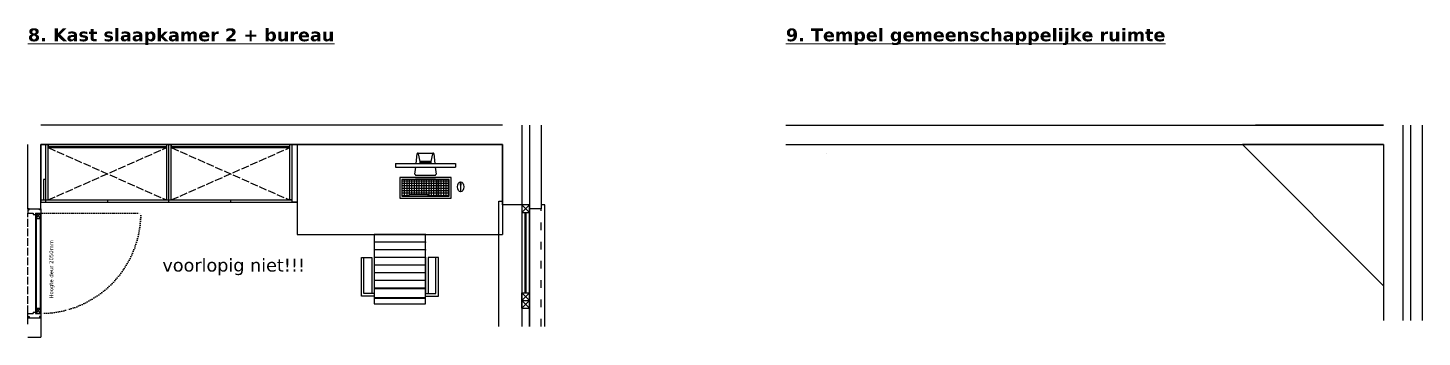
# Model space of a CAD drawing. Header units: millimetres. Extents: x -153917 to -31303, y -39726 to 31262.
# Drawn here: x -111778 to -100909, y -17496 to -15087 of the extents above; entities that cross this region are included whole.
import ezdxf

# ---------------------------------------------------------------- set-up
doc = ezdxf.new("R2010")
doc.units = ezdxf.units.MM
doc.header["$LTSCALE"] = 5
for name, pattern in [('ACAD_ISO02W100', [15, 12, -3]), ('ACAD_ISO03W100', [30, 12, -18]), ('ACAD_ISO07W100', [3, 0, -3])]:
    doc.linetypes.add(name, pattern=pattern)
for name, color, linetype in [('Deuren', 8, 'Continuous'), ('Meubel', 8, 'Continuous'), ('Meubels', 8, 'Continuous'), ('muren', 7, 'Continuous'), ('ramen', 8, 'Continuous'), ('Tekst', 7, 'Continuous')]:
    doc.layers.add(name, color=color, linetype=linetype)
doc.layers.add('Nummering schrijnwerkerij', color=80, linetype='Continuous', lineweight=0)
doc.layers.add('verre', color=4, linetype='Continuous', lineweight=0)
doc.layers.add('tegel', color=7, linetype='Continuous', lineweight=0, true_color=0xcbcac8)
doc.styles.add('Arial', font='txt.shx')
pattern_1 = [(0, (-20296.243, 29.459), (0, 19.05), []), (90, (-20296.243, 29.459), (-19.05, 1e-15), [])]

# ---------------------------------------------------------------- blocks, each defined once
blk = doc.blocks.new('bbureaustoel1')
at = {"layer": 'Meubels'}
for p, q in [((-500, 480), (-500, 180)), ((-400, 480), (-500, 480)), ((-400, 460), (-480, 460)), ((-480, 460), (-480, 180)), ((-420, 180), (-420, 460)), ((-400, 540), (-400, 0)), ((0, 540), (-400, 540)), ((-400, 500), (0, 500)), ((-400, 495), (0, 495)), ((-400, 180), (-400, 460)), ((0, 0), (0, 540)), ((0, 180), (0, 480)), ((0, 480), (100, 480)), ((0, 460), (80, 460)), ((20, 180), (20, 460)), ((80, 460), (80, 180)), ((100, 480), (100, 180)), ((-400, 425), (0, 425)), ((-400, 420), (0, 420)), ((-400, 360), (0, 360)), ((-400, 300), (0, 300)), ((-400, 240), (0, 240)), ((-500, 180), (-420, 180)), ((-400, 180), (0, 180)), ((-400, 120), (0, 120)), ((100, 180), (20, 180)), ((-400, 60), (0, 60)), ((-400, 0), (0, 0))]:
    blk.add_line(p, q, dxfattribs=at)
for p in [(-400, 480), (-400, 420), (-400, 360), (-400, 300), (-400, 240), (-400, 180), (-400, 120), (-400, 60), (-400, 0)]:
    blk.add_point(p, dxfattribs=at)
blk = doc.blocks.new('bureaustoel')
at = {"layer": 'Meubels'}
blk.add_blockref('bbureaustoel1', (200, -540), dxfattribs=at)
blk = doc.blocks.new('computer bovenaanzicht')
at = {"layer": 'Meubel'}
h = blk.add_hatch(dxfattribs=at)
h.set_pattern_fill('NET', color=256, scale=6, style=0)
h.set_pattern_definition(pattern_1)
h.paths.add_polyline_path([(21, 25), (21, 15), (85, 15), (85, 145), (-185, 145), (-185, 15), (-129, 15), (-129, 25)])
h = blk.add_hatch(dxfattribs=at)
h.set_pattern_fill('NET', color=256, scale=6, style=0)
h.set_pattern_definition(pattern_1)
h.paths.add_polyline_path([(185, 145), (90, 145), (90, 15), (185, 15)])
for p, q in [((-73, 270), (-65, 345)), ((-61, 350), (61, 350)), ((-56, 346), (-45, 285)), ((45, 285), (56, 346)), ((65, 345), (73, 270)), ((-235, 270), (235, 270)), ((-235, 270), (-235, 240)), ((-235, 240), (235, 240)), ((-82, 186), (-76, 240)), ((-45, 278), (45, 278)), ((76, 240), (82, 186)), ((235, 270), (235, 240)), ((185, 145), (-185, 145)), ((-185, 145), (-185, 15)), ((-77, 180), (77, 180)), ((-77, 160), (77, 160)), ((85, 15), (85, 145)), ((90, 15), (90, 145)), ((185, 15), (185, 145)), ((274, 116), (274, 128)), ((-185, 15), (185, 15)), ((274, 101), (274, 48))]:
    blk.add_line(p, q, dxfattribs=at)
for points in [[(-45, 270), (45, 270), (45, 285), (-45, 285)], [(-200, 0), (200, 0), (200, 160), (-200, 160)], [(271, 101), (278, 101), (278, 116), (271, 116)], [(272, 102), (277, 102), (277, 115), (272, 115)], [(-129, 15), (21, 15), (21, 25), (-129, 25)]]:
    blk.add_lwpolyline(points, close=True, dxfattribs=at)
for centre, start, end in [((-61, 345), 17.1027, 174.1226), ((61, 345), 5.8774, 162.8973), ((-77, 185), 174.1226, 270), ((77, 185), 270, 5.8774)]:
    blk.add_arc(centre, 5, start, end, dxfattribs=at)
blk.add_ellipse((274, 88), major_axis=(0, 40), ratio=0.625, dxfattribs=at)

msp = doc.modelspace()

# ---------------------------------------------------------------- linework, layer by layer
at = {"layer": 'Deuren'}
for p, q in [((-111777.775, -16495.61), (-111677.775, -16495.61)), ((-111777.775, -16495.61), (-111777.775, -16530.61)), ((-111677.775, -16495.61), (-111677.775, -16530.61)), ((-111777.775, -16530.61), (-111737.775, -16530.61)), ((-111737.775, -16530.61), (-111737.775, -16540.61)), ((-111737.775, -16540.61), (-111717.775, -16540.61)), ((-111717.775, -16530.61), (-111717.775, -17310.61)), ((-111717.775, -16530.61), (-111677.775, -16530.61)), ((-111712.775, -16530.61), (-111712.775, -17310.61)), ((-111712.775, -16530.61), (-111682.775, -16570.61)), ((-111712.775, -16570.61), (-111682.775, -16530.61)), ((-111712.775, -16570.61), (-111682.775, -16570.61)), ((-111682.775, -16530.61), (-111682.775, -17310.61)), ((-111677.775, -16530.61), (-111677.775, -17310.61)), ((-111712.775, -17270.61), (-111682.775, -17270.61)), ((-111712.775, -17270.61), (-111682.775, -17310.61)), ((-111712.775, -17310.61), (-111682.775, -17270.61)), ((-111777.775, -17310.61), (-111737.775, -17310.61)), ((-111777.775, -17345.61), (-111777.775, -17310.61)), ((-111777.775, -17345.61), (-111677.775, -17345.61)), ((-111737.775, -17300.61), (-111717.775, -17300.61)), ((-111737.775, -17300.61), (-111737.775, -17310.61)), ((-111717.775, -17310.61), (-111677.775, -17310.61)), ((-111677.775, -17310.61), (-111677.775, -17345.61))]:
    msp.add_line(p, q, dxfattribs=at)
at = {"layer": 'Deuren', "linetype": 'ACAD_ISO02W100'}
msp.add_line((-111777.775, -17310.61), (-111777.775, -16530.61), dxfattribs=at)
at = {"layer": 'Deuren', "linetype": 'ACAD_ISO07W100'}
msp.add_line((-111677.775, -16530.61), (-110897.775, -16530.61), dxfattribs=at)
at = {"layer": 'Deuren'}
for points in [[(-111777.775, -16495.61), (-111777.775, -16505.61), (-111767.775, -16505.61), (-111767.775, -16495.61)], [(-111677.775, -16495.61), (-111677.775, -16505.61), (-111687.775, -16505.61), (-111687.775, -16495.61)], [(-111777.775, -17345.61), (-111777.775, -17335.61), (-111767.775, -17335.61), (-111767.775, -17345.61)], [(-111677.775, -17345.61), (-111677.775, -17335.61), (-111687.775, -17335.61), (-111687.775, -17345.61)]]:
    msp.add_lwpolyline(points, close=True, dxfattribs=at)
at = {"layer": 'Deuren', "linetype": 'ACAD_ISO07W100'}
msp.add_arc((-111677.775, -16530.61), 780, 270, 0, dxfattribs=at)
at = {"layer": 'Meubel'}
for p, q in [((-101209.034, -15845.61), (-102209.034, -15845.61)), ((-111677.775, -15995.61), (-111677.775, -16445.61)), ((-111637.775, -16445.61), (-111637.775, -15995.61)), ((-111619.775, -16427.61), (-111619.775, -15995.61)), ((-111619.775, -15995.61), (-111619.775, -16019.61)), ((-111619.775, -16011.61), (-110695.775, -16011.61)), ((-111619.775, -16019.61), (-110695.775, -16019.61)), ((-110695.775, -16427.61), (-110695.775, -15995.61)), ((-110677.775, -16445.61), (-110677.775, -15995.61)), ((-110677.775, -16445.61), (-110677.775, -15995.61)), ((-110659.775, -16427.61), (-110659.775, -15995.61)), ((-110659.775, -16427.61), (-110659.775, -15995.61)), ((-110659.775, -15995.61), (-110659.775, -16019.61)), ((-110659.775, -16011.61), (-109735.775, -16011.61)), ((-110659.775, -16019.61), (-109735.775, -16019.61)), ((-108077.775, -15995.61), (-110477.775, -15995.61)), ((-109735.775, -16427.61), (-109735.775, -15995.61)), ((-109735.775, -16427.61), (-109735.775, -15995.61)), ((-109717.775, -16445.61), (-109717.775, -15995.61)), ((-109717.775, -16445.61), (-109717.775, -15995.61)), ((-108077.775, -15995.61), (-109677.775, -15995.61)), ((-109677.775, -15995.61), (-109677.775, -16695.61)), ((-108077.775, -15995.61), (-108077.775, -16695.61)), ((-101209.034, -15995.61), (-102309.034, -15995.61)), ((-101209.034, -17095.61), (-102309.034, -15995.61)), ((-101209.034, -15995.61), (-101209.034, -17095.61)), ((-111637.775, -16267.61), (-111655.775, -16267.61)), ((-111655.775, -16267.61), (-111655.775, -16427.61)), ((-111637.775, -16427.61), (-111637.775, -16267.61)), ((-110677.775, -16427.61), (-110677.775, -16267.61)), ((-111677.775, -16445.61), (-111677.775, -16427.61)), ((-111677.775, -16427.61), (-109717.775, -16427.61)), ((-111677.775, -16445.61), (-109677.775, -16445.61)), ((-111677.775, -16445.61), (-111637.775, -16445.61)), ((-111157.775, -16427.61), (-111157.775, -16445.61)), ((-110197.775, -16427.61), (-110197.775, -16445.61)), ((-109717.775, -16427.61), (-109735.775, -16427.61)), ((-109677.775, -16445.61), (-109717.775, -16445.61)), ((-109677.775, -16695.61), (-108077.775, -16695.61))]:
    msp.add_line(p, q, dxfattribs=at)
at = {"layer": 'Meubel', "linetype": 'ACAD_ISO02W100'}
for p, q in [((-111619.775, -16427.61), (-110695.775, -16019.61)), ((-111619.775, -16019.61), (-110697.775, -16427.61)), ((-110659.775, -16427.61), (-109735.775, -16019.61)), ((-110659.775, -16019.61), (-109737.775, -16427.61))]:
    msp.add_line(p, q, dxfattribs=at)
at = {"layer": 'muren'}
for p, q in [((-108077.775, -15845.61), (-111677.775, -15845.61)), ((-107927.775, -15845.61), (-107927.775, -17412.461)), ((-107867.775, -15845.61), (-107867.775, -17412.461)), ((-107777.775, -15845.61), (-107777.775, -16495.61)), ((-105868.401, -15845.61), (-101209.034, -15845.61)), ((-101059.034, -15845.61), (-101059.034, -17365.61)), ((-100999.034, -15845.61), (-100999.034, -17365.61)), ((-100909.034, -15845.61), (-100909.034, -17365.61)), ((-111777.775, -16495.61), (-111777.775, -15995.61)), ((-111677.775, -15995.61), (-108077.775, -15995.61)), ((-111677.775, -16495.61), (-111677.775, -15995.61)), ((-108077.775, -15995.61), (-111677.775, -15995.61)), ((-108077.775, -16465.61), (-108077.775, -15995.61)), ((-108077.775, -16465.61), (-108077.775, -15995.61)), ((-105868.401, -15995.61), (-101209.034, -15995.61)), ((-101209.034, -15995.61), (-101209.034, -17365.61)), ((-111777.775, -16495.61), (-111677.775, -16495.61)), ((-111777.775, -16495.61), (-111677.775, -16495.61)), ((-107867.775, -16465.61), (-108077.775, -16465.61)), ((-107867.775, -16495.61), (-107867.775, -16465.61)), ((-107777.775, -16495.61), (-107867.775, -16495.61)), ((-107777.775, -16495.61), (-107867.775, -16495.61)), ((-107777.775, -16465.61), (-107777.775, -16495.61)), ((-107867.775, -17180.61), (-107867.775, -17210.61)), ((-107867.775, -17240.61), (-107867.775, -17270.61)), ((-111777.775, -17395.61), (-111777.775, -17345.61)), ((-111777.775, -17395.61), (-111777.775, -17345.61)), ((-111777.775, -17345.61), (-111677.775, -17345.61)), ((-111777.775, -17345.61), (-111677.775, -17345.61)), ((-111677.775, -17345.61), (-111677.775, -17495.61)), ((-111777.775, -17495.61), (-111677.775, -17495.61))]:
    msp.add_line(p, q, dxfattribs=at)
at = {"layer": 'muren', "linetype": 'ACAD_ISO03W100'}
msp.add_line((-107777.775, -17412.461), (-107777.775, -16495.61), dxfattribs=at)
at = {"layer": 'ramen'}
for p, q in [((-108107.775, -17412.461), (-108107.775, -16435.61)), ((-108107.775, -16465.61), (-108107.775, -16435.61)), ((-108107.775, -16435.61), (-108077.775, -16435.61)), ((-108077.775, -16435.61), (-108077.775, -16465.61)), ((-107867.775, -16465.61), (-107927.775, -16465.61)), ((-107927.775, -16465.61), (-107927.775, -16525.61)), ((-107867.775, -16525.61), (-107927.775, -16465.61)), ((-107927.775, -16525.61), (-107867.775, -16465.61)), ((-107867.775, -17412.461), (-107867.775, -16495.61)), ((-107747.765, -16465.61), (-107777.775, -16465.61)), ((-107747.765, -17412.461), (-107747.765, -16465.61)), ((-107747.765, -16495.61), (-107747.765, -16465.61)), ((-107927.775, -16525.61), (-107927.775, -17412.461)), ((-107927.775, -16525.61), (-107867.775, -16525.61)), ((-107927.775, -17210.61), (-107927.775, -17150.61)), ((-107927.775, -17150.61), (-107867.775, -17150.61)), ((-107867.775, -17150.61), (-107927.775, -17210.61)), ((-107867.775, -17210.61), (-107927.775, -17150.61)), ((-107927.775, -17270.61), (-107927.775, -17210.61)), ((-107927.775, -17210.61), (-107867.775, -17210.61)), ((-107867.775, -17210.61), (-107927.775, -17270.61)), ((-107867.775, -17270.61), (-107927.775, -17210.61)), ((-107927.775, -17270.61), (-107867.775, -17270.61))]:
    msp.add_line(p, q, dxfattribs=at)
at = {"layer": 'tegel'}
msp.add_lwpolyline([(-105548.916, -16066.036), (-105548.713, -16066.067), (-105548.52, -16065.995)], close=True, dxfattribs=at)
at = {"layer": 'verre'}
for p, q in [((-107902.775, -17150.61), (-107902.775, -16525.61)), ((-107897.775, -17150.61), (-107897.775, -16525.61)), ((-107892.775, -17150.61), (-107892.775, -16525.61))]:
    msp.add_line(p, q, dxfattribs=at)

# ---------------------------------------------------------------- block references
at = {"layer": 'Meubel'}
msp.add_blockref('computer bovenaanzicht', (-108678.09, -16413.278), dxfattribs=at)
at = {"layer": 'Meubel', "rotation": 180}
msp.add_blockref('bureaustoel', (-108877.775, -17235.61), dxfattribs=at)

# ---------------------------------------------------------------- texts
at = {"layer": 'Nummering schrijnwerkerij', "char_height": 100, "attachment_point": 1}
for s, insert in [('{\\fVerdana|b1|i0|c0|p34;\\L8. Kast slaapkamer 2 + bureau}', (-111777.775, -15091.511)), ('{\\fVerdana|b1|i0|c0|p34;\\L9. Tempel gemeenschappelijke ruimte}', (-105868.401, -15091.511))]:
    msp.add_mtext_dynamic_manual_height_columns(s, width=8225.00244, gutter_width=12.5, heights=[0], dxfattribs=dict(at, insert=insert))
at = {"layer": 'Tekst', "insert": (-111571.989, -17194.799), "char_height": 30, "attachment_point": 7, "rotation": 90}
msp.add_mtext_dynamic_manual_height_columns('{\\fVerdana|b0|i0|c0|p34;Hoogte deur 2050mm}', width=513.71165, gutter_width=12.5, heights=[0], dxfattribs=at)
at = {"layer": 'Tekst', "insert": (-110729.17, -16885.032), "char_height": 100, "width": 2800, "attachment_point": 1, "style": 'Arial'}
msp.add_mtext('{\\fVerdana|b0|i0|c0|p34;\\C1;voorlopig niet!!!}', dxfattribs=at)

doc.saveas('drawing.dxf')
